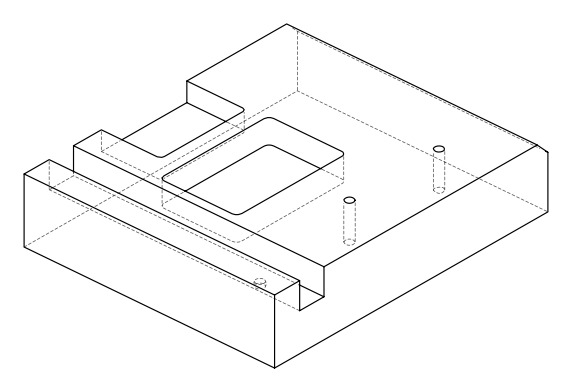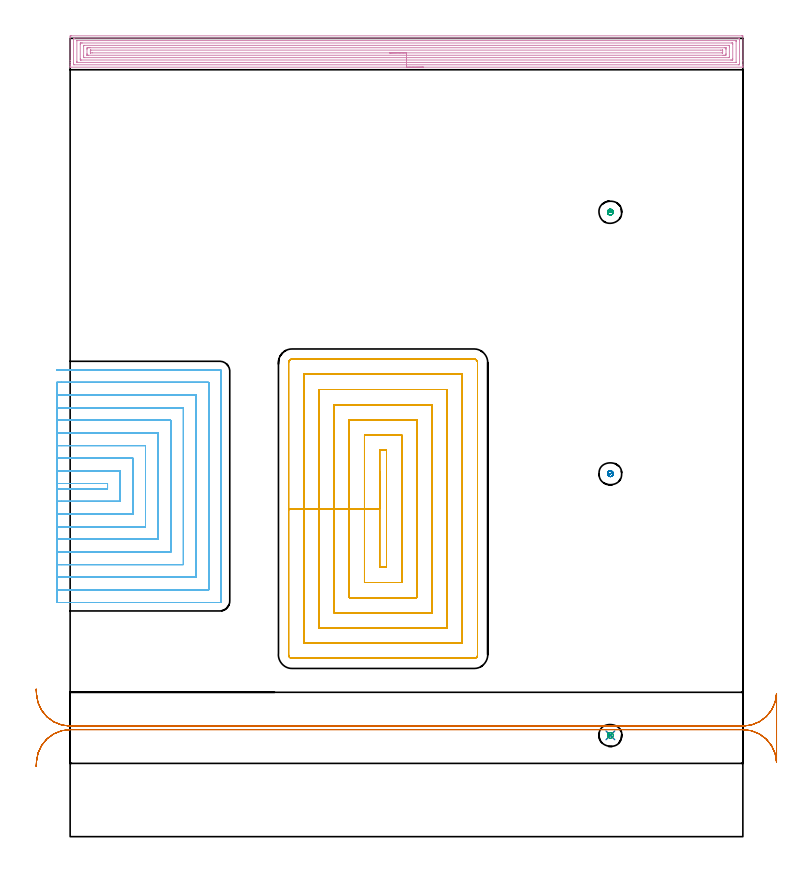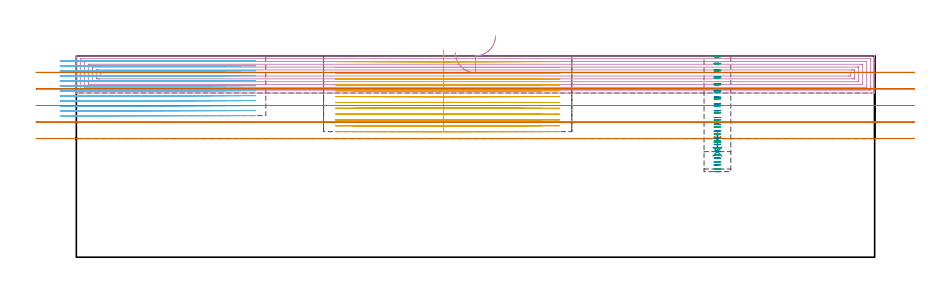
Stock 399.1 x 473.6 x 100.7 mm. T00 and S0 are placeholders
(PLAN: 9 operations, 7 tool changes, 183.3 min)
(1 SPOT_DRILL | STEP1POCKET | NXT0321_9005460120000 | 0.04 min | 4572 mm3)
(2 DRILL_BLIND_HOLE_INTO_CENTER | STEP1POCKET | NXT0301_128 | 0.04 min | 701 mm3)
(3 MILL_ROUGH_BLIND_HOLE_CONTOUR | STEP1POCKET | NXT0201_010 | Spiral | 0.14 min | 1097 mm3)
(4 AREA_MILL | FG_CHAMFER_SURFACE | UGT0205_001 | 22.65 min | 69036 mm3)
(5 MILL_RECTANGULAR_POCKET | POCKET_RECTANGULAR_STRAIGHT | NXT0201_011 | Follow Part, ap 3, ae 75% | 68.71 min | 889354 mm3)
(6 MILL_SLOT | SLOT_PARTIAL_RECTANGULAR | NXT0201_010 | Follow Part, ap 2.5, ae 75% | 79.64 min | 418925 mm3)
(7 MILL_RECTANGULAR_SLOT | SLOT_RECTANGULAR | UGT0201_019 | Follow Part, ap 10, ae 75% | 9.76 min | 690385 mm3)
(8 MILL_BLIND_HOLE_FROM_SOLID_MATERIAL | STEP1POCKET_1 | NXT0201_010 | Spiral | 1.21 min | 8030 mm3)
(9 MILL_BLIND_HOLE_FROM_SOLID_MATERIAL_1 | STEP1POCKET_2 | NXT0201_010 | Spiral | 1.14 min | 7937 mm3)
(TOOL NXT0321_9005460120000 | NC Spot Drill, 142deg, 12mm, Carbide, Uncoated | D12 PA142 FL30 Z2)
(TOOL NXT0301_128 | Carbide Drill 12mm [861.1-1200-036A1-GP GC34] | D12 PA150 FL37.4 Z2)
(TOOL NXT0201_010 | ENDMILL 10mm [2P460-1000-NA 1630] | D10 FL30 Z6)
(TOOL UGT0205_001 | Chamfer Mill 20 x 3 x 45 deg. | D20 FL50 Z2)
(TOOL NXT0201_011 | ENDMILL 12mm [2P460-1200-NA 1630] | D12 FL38 Z6)
(TOOL UGT0201_019 | End mill 40 mm | D40 FL63 Z6)
(OP 1 SPOT_DRILL)
G17 G21 G94 G90
T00 M6
G54
G17 G0 G90 X320.5 Y60.1 S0 M3
G43 Z110.7 H0
G94 G81 G98 Z58.723 F250. R62.3
G80
M5
M2
(OP 2 DRILL_BLIND_HOLE_INTO_CENTER)
G17 G21 G94 G90
T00 M6
G54
G17 G0 G90 X320.5 Y60.1 S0 M3
G43 Z110.7 H1
G94 G81 G98 Z52.8 F250. R61.3
G80
M5
M2
(OP 3 MILL_ROUGH_BLIND_HOLE_CONTOUR)
G17 G21 G94 G90
T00 M6
G54
G17 G0 G90 X320.5 Y60.1 S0 M3
G43 Z110.7 H1
Z57.55
G94 G3 X321.103 Y61.197 R0.714 F250.
X319.589 Y61.535 R1.097
X319.065 Y59.189 R1.7
X319.589 Y61.535 R-1.7
X319.327 Y60.362 R0.85
X320.5 Y60.1 R0.85
G0 Z52.8
G3 X321.103 Y61.197 R0.714
X319.589 Y61.535 R1.097
X319.065 Y59.189 R1.7
X319.589 Y61.535 R-1.7
X319.327 Y60.362 R0.85
X320.5 Y60.1 R0.85
G0 Z110.7
M5
M2
(OP 4 AREA_MILL)
G17 G21 G94 G90
T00 M6
G54
G17 G0 G90 X209.55 Y456.5 S1061 M3
G43 Z110.7 H0
G94 G1 X209.512 Z109.828 F250.
X209.398 Z108.963
X209.209 Z108.112
X208.947 Z107.28
X208.613 Z106.474
X208.21 Z105.7
X207.742 Z104.964
X207.21 Z104.272
X206.621 Z103.629
X205.978 Z103.04
X205.286 Z102.508
X204.55 Z102.04
X203.776 Z101.637
X202.97 Z101.303
X202.138 Z101.041
X201.286 Z100.852
X200.422 Z100.738
X199.55 Z100.7
X0.18
X0.007 Y456.503 Z100.688
X0. Y456.512 Z100.679
Y456.881 Z100.319
Y457.141 Z100.059
Y457.854 Z99.341
Y459.094 Z98.103
Y460.503 Z96.693
Y474.365 Z82.832
X0.003 Y474.629 Z82.569
X0.009 Y475.092 Z82.106
X0.155 Y475.096 Z82.102
X0.628 Y475.1 Z82.1
X398.472
X398.893 Y475.096 Z82.102
X399.09 Y475.092 Z82.106
X399.1 Y474.892 Z82.306
Y460.24 Z96.956
Y457.854 Z99.341
Y457.141 Z100.059
Y456.881 Z100.319
Y456.512 Z100.679
X399.093 Y456.503 Z100.688
X398.92 Y456.5 Z100.7
X199.55
Y457.914 Z99.286
X2.354 Y457.915 Z99.285
X2.031 Y457.921 Z99.279
X2.01 Y458.026 Z99.174
X2.003 Y458.262 Z98.938
X2.001 Y458.737 Z98.463
X2. Y459.147 Z98.053
X2.001 Y472.863 Z84.337
X2.002 Y473.271 Z83.929
X2.01 Y473.677 Z83.523
X2.416 Y473.685 Z83.515
X2.477
X396.746
X397.069 Y473.679 Z83.521
X397.09 Y473.574 Z83.626
X397.097 Y473.338 Z83.862
X397.099 Y472.863 Z84.337
X397.1 Y472.452 Z84.748
X397.099 Y458.737 Z98.463
X397.098 Y458.329 Z98.871
X397.09 Y457.923 Z99.277
X396.684 Y457.915 Z99.285
X396.623
X199.55 Y457.914 Z99.286
Y459.328 Z97.872
X4.204 Y459.329 Z97.871
X4.105 Y459.33 Z97.87
X4.028 Y459.333 Z97.867
X4.011 Y459.335 Z97.865
X4.007 Y459.362 Z97.838
X4.003 Y459.419 Z97.781
X4.001 Y459.62 Z97.58
X4. Y459.821 Z97.379
X4.001 Y472.18 Z85.02
X4.007 Y472.248 Z84.952
X4.011 Y472.265 Z84.935
X4.021 Y472.268 Z84.932
X4.056 Y472.27 Z84.93
X4.204 Y472.271 Z84.929
X394.896
X394.995 Y472.27 Z84.93
X395.072 Y472.267 Z84.933
X395.089 Y472.265 Z84.935
X395.093 Y472.238 Z84.962
X395.097 Y472.181 Z85.019
X395.1 Y471.98 Z85.22
Y471.779 Z85.421
X395.099 Y459.42 Z97.78
X395.093 Y459.352 Z97.848
X395.089 Y459.334 Z97.866
X395.079 Y459.332 Z97.868
X395.044 Y459.33 Z97.87
X394.896 Y459.329 Z97.871
X199.55 Y459.328 Z97.872
Y460.743 Z96.457
X6.643
X6.134 Y460.747 Z96.453
X6.02 Y460.749 Z96.451
X6.01 Y460.947 Z96.253
X6. Y461.377 Z95.823
Y470.206 Z86.994
X6.01 Y470.651 Z86.549
X6.027 Y470.85 Z86.35
X6.238 Y470.854 Z86.346
X6.886 Y470.857 Z86.343
X7.129
X392.457
X392.966 Y470.853 Z86.347
X393.08 Y470.851 Z86.349
X393.09 Y470.653 Z86.547
X393.1 Y470.222 Z86.978
Y461.394 Z95.806
X393.09 Y460.949 Z96.251
X393.073 Y460.749 Z96.451
X392.862 Y460.746 Z96.454
X392.214 Y460.743 Z96.457
X391.971
X199.55
Y462.157 Z95.043
X8.335 Y462.158 Z95.042
X8.184 Y462.159 Z95.041
X8.064 Y462.163 Z95.037
X8.009 Y462.166 Z95.034
X8.007 Y462.175 Z95.025
X8.004 Y462.268 Z94.932
X8. Y462.934 Z94.266
Y463.151 Z94.049
X8.001 Y469.114 Z88.086
X8.004 Y469.331 Z87.869
X8.007 Y469.414 Z87.786
X8.009 Y469.429 Z87.771
X8.072 Y469.436 Z87.764
X8.222 Y469.439 Z87.761
X8.448 Y469.442 Z87.758
X390.765
X390.916 Y469.441 Z87.759
X391.036 Y469.437 Z87.763
X391.091 Y469.434 Z87.766
X391.093 Y469.425 Z87.775
X391.096 Y469.331 Z87.869
X391.1 Y468.666 Z88.534
Y468.449 Z88.751
X391.099 Y462.486 Z94.714
X391.096 Y462.268 Z94.932
X391.093 Y462.186 Z95.014
X391.091 Y462.171 Z95.029
X391.028 Y462.164 Z95.036
X390.878 Y462.161 Z95.039
X390.652 Y462.158 Z95.042
X199.55 Y462.157 Z95.043
Y463.571 Z93.629
X10.931
X10.462 Y463.573 Z93.627
X10.032 Y463.576 Z93.624
X10.01 Y463.578 Z93.622
X10.004 Y463.603 Z93.597
X10.001 Y464.034 Z93.166
X10. Y464.49 Z92.71
X10.001 Y467.138 Z90.062
X10.003 Y467.566 Z89.634
X10.007 Y468.015 Z89.185
X10.462 Y468.022 Z89.178
X10.889 Y468.027 Z89.173
X11.356 Y468.028 Z89.172
X11.781 Y468.029 Z89.171
X388.169
X388.638 Y468.027 Z89.173
X389.068 Y468.024 Z89.176
X389.09 Y468.022 Z89.178
X389.096 Y467.997 Z89.203
X389.099 Y467.566 Z89.634
X389.1 Y467.11 Z90.09
X389.099 Y464.462 Z92.739
X389.097 Y464.034 Z93.166
X389.093 Y463.585 Z93.615
X388.638 Y463.578 Z93.622
X388.211 Y463.573 Z93.627
X387.744 Y463.572 Z93.628
X387.319 Y463.571 Z93.629
X199.55
Y464.985 Z92.215
X13.144
X12.25 Y464.986 Z92.214
X12.179 Y464.987 Z92.213
X12.056 Y464.992 Z92.208
X12.009 Y464.999 Z92.201
X12.005 Y465.025 Z92.175
X12.003 Y465.055 Z92.145
X12. Y465.164 Z92.036
X12.001 Y466.294 Z90.906
X12.004 Y466.458 Z90.742
X12.01 Y466.589 Z90.611
X12.014 Y466.609 Z90.591
X12.02 Y466.611 Z90.589
X12.044 Y466.613 Z90.587
X12.25 Y466.615 Z90.585
X12.319
X385.956
X386.85 Y466.614 Z90.586
X386.921 Y466.613 Z90.587
X387.044 Y466.608 Z90.592
X387.091 Y466.601 Z90.599
X387.095 Y466.574 Z90.626
X387.097 Y466.545 Z90.655
X387.1 Y466.436 Z90.764
X387.099 Y465.306 Z91.894
X387.096 Y465.142 Z92.058
X387.09 Y465.011 Z92.189
X387.086 Y464.991 Z92.209
X387.08 Y464.989 Z92.211
X387.056 Y464.987 Z92.213
X386.85 Y464.985 Z92.215
X386.781
X199.55
X198.678 Z92.253
X197.814 Z92.367
X196.962 Z92.555
X196.13 Z92.818
X195.324 Z93.152
X194.55 Z93.554
X193.814 Z94.023
X193.122 Z94.554
X192.479 Z95.144
X191.89 Z95.787
X191.358 Z96.479
X190.89 Z97.215
X190.487 Z97.989
X190.153 Z98.795
X189.891 Z99.627
X189.702 Z100.478
X189.588 Z101.343
X189.55 Z102.215
G0 Z110.7
M5
M2
(OP 5 MILL_RECTANGULAR_POCKET)
G17 G21 G94 G90
T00 M6
G54
G17 G0 G90 X183.6 Y216.626 S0 M3
G43 Z110.7 H1
Z103.7
G94 G1 Y194.55 Z97.785 F250.
Y159.8 F500.
X187.7
Y229.3
X183.6
Y194.55
X174.6
Y150.8
X196.7
Y238.3
X174.6
Y194.55
X165.6
Y141.8
X205.7
Y247.3
X165.6
Y194.55
X156.6
Y132.8
X214.7
Y256.3
X156.6
Y194.55
X147.6
Y123.8
X223.7
Y265.3
X147.6
Y194.55
X138.6
Y114.8
X232.7
Y274.3
X138.6
Y194.55
X129.6
Y107.8
G3 X131.6 Y105.8 R2.
G1 X239.7
G3 X241.7 Y107.8 R2.
G1 Y281.3
G3 X239.7 Y283.3 R2.
G1 X131.6
G3 X129.6 Y281.3 R2.
G1 Y194.55
Y193.55
G0 X183.6 Y216.626 Z100.785
G1 Y194.55 Z94.869 F250.
Y159.8 F500.
X187.7
Y229.3
X183.6
Y194.55
X174.6
Y150.8
X196.7
Y238.3
X174.6
Y194.55
X165.6
Y141.8
X205.7
Y247.3
X165.6
Y194.55
X156.6
Y132.8
X214.7
Y256.3
X156.6
Y194.55
X147.6
Y123.8
X223.7
Y265.3
X147.6
Y194.55
X138.6
Y114.8
X232.7
Y274.3
X138.6
Y194.55
X129.6
Y107.8
G3 X131.6 Y105.8 R2.
G1 X239.7
G3 X241.7 Y107.8 R2.
G1 Y281.3
G3 X239.7 Y283.3 R2.
G1 X131.6
G3 X129.6 Y281.3 R2.
G1 Y194.55
Y193.55
G0 X183.6 Y216.626 Z97.869
G1 Y194.55 Z91.954 F250.
Y159.8 F500.
X187.7
Y229.3
X183.6
Y194.55
X174.6
Y150.8
X196.7
Y238.3
X174.6
Y194.55
X165.6
Y141.8
X205.7
Y247.3
X165.6
Y194.55
X156.6
Y132.8
X214.7
Y256.3
X156.6
Y194.55
X147.6
Y123.8
X223.7
Y265.3
X147.6
Y194.55
X138.6
Y114.8
X232.7
Y274.3
X138.6
Y194.55
X129.6
Y107.8
G3 X131.6 Y105.8 R2.
G1 X239.7
G3 X241.7 Y107.8 R2.
G1 Y281.3
G3 X239.7 Y283.3 R2.
G1 X131.6
G3 X129.6 Y281.3 R2.
G1 Y194.55
Y193.55
G0 X183.6 Y216.626 Z94.954
G1 Y194.55 Z89.038 F250.
Y159.8 F500.
X187.7
Y229.3
X183.6
Y194.55
X174.6
Y150.8
X196.7
Y238.3
X174.6
Y194.55
X165.6
Y141.8
X205.7
Y247.3
X165.6
Y194.55
X156.6
Y132.8
X214.7
Y256.3
X156.6
Y194.55
X147.6
Y123.8
X223.7
Y265.3
X147.6
Y194.55
X138.6
Y114.8
X232.7
Y274.3
X138.6
Y194.55
X129.6
Y107.8
G3 X131.6 Y105.8 R2.
G1 X239.7
G3 X241.7 Y107.8 R2.
G1 Y281.3
G3 X239.7 Y283.3 R2.
G1 X131.6
G3 X129.6 Y281.3 R2.
G1 Y194.55
Y193.55
G0 X183.6 Y216.626 Z92.038
G1 Y194.55 Z86.123 F250.
Y159.8 F500.
X187.7
Y229.3
X183.6
Y194.55
X174.6
Y150.8
X196.7
Y238.3
X174.6
Y194.55
X165.6
Y141.8
X205.7
Y247.3
X165.6
Y194.55
X156.6
Y132.8
X214.7
Y256.3
X156.6
Y194.55
X147.6
Y123.8
X223.7
Y265.3
X147.6
Y194.55
X138.6
Y114.8
X232.7
Y274.3
X138.6
Y194.55
X129.6
Y107.8
G3 X131.6 Y105.8 R2.
G1 X239.7
G3 X241.7 Y107.8 R2.
G1 Y281.3
G3 X239.7 Y283.3 R2.
G1 X131.6
G3 X129.6 Y281.3 R2.
G1 Y194.55
Y193.55
G0 X183.6 Y216.626 Z89.123
G1 Y194.55 Z83.208 F250.
Y159.8 F500.
X187.7
Y229.3
X183.6
Y194.55
X174.6
Y150.8
X196.7
Y238.3
X174.6
Y194.55
X165.6
Y141.8
X205.7
Y247.3
X165.6
Y194.55
X156.6
Y132.8
X214.7
Y256.3
X156.6
Y194.55
X147.6
Y123.8
X223.7
Y265.3
X147.6
Y194.55
X138.6
Y114.8
X232.7
Y274.3
X138.6
Y194.55
X129.6
Y107.8
G3 X131.6 Y105.8 R2.
G1 X239.7
G3 X241.7 Y107.8 R2.
G1 Y281.3
G3 X239.7 Y283.3 R2.
G1 X131.6
G3 X129.6 Y281.3 R2.
G1 Y194.55
Y193.55
G0 X183.6 Y216.626 Z86.208
G1 Y194.55 Z80.292 F250.
Y159.8 F500.
X187.7
Y229.3
X183.6
Y194.55
X174.6
Y150.8
X196.7
Y238.3
X174.6
Y194.55
X165.6
Y141.8
X205.7
Y247.3
X165.6
Y194.55
X156.6
Y132.8
X214.7
Y256.3
X156.6
Y194.55
X147.6
Y123.8
X223.7
Y265.3
X147.6
Y194.55
X138.6
Y114.8
X232.7
Y274.3
X138.6
Y194.55
X129.6
Y107.8
G3 X131.6 Y105.8 R2.
G1 X239.7
G3 X241.7 Y107.8 R2.
G1 Y281.3
G3 X239.7 Y283.3 R2.
G1 X131.6
G3 X129.6 Y281.3 R2.
G1 Y194.55
Y193.55
G0 X183.6 Y216.626 Z83.292
G1 Y194.55 Z77.377 F250.
Y159.8 F500.
X187.7
Y229.3
X183.6
Y194.55
X174.6
Y150.8
X196.7
Y238.3
X174.6
Y194.55
X165.6
Y141.8
X205.7
Y247.3
X165.6
Y194.55
X156.6
Y132.8
X214.7
Y256.3
X156.6
Y194.55
X147.6
Y123.8
X223.7
Y265.3
X147.6
Y194.55
X138.6
Y114.8
X232.7
Y274.3
X138.6
Y194.55
X129.6
Y107.8
G3 X131.6 Y105.8 R2.
G1 X239.7
G3 X241.7 Y107.8 R2.
G1 Y281.3
G3 X239.7 Y283.3 R2.
G1 X131.6
G3 X129.6 Y281.3 R2.
G1 Y194.55
Y193.55
G0 X183.6 Y216.626 Z80.377
G1 Y194.55 Z74.462 F250.
Y159.8 F500.
X187.7
Y229.3
X183.6
Y194.55
X174.6
Y150.8
X196.7
Y238.3
X174.6
Y194.55
X165.6
Y141.8
X205.7
Y247.3
X165.6
Y194.55
X156.6
Y132.8
X214.7
Y256.3
X156.6
Y194.55
X147.6
Y123.8
X223.7
Y265.3
X147.6
Y194.55
X138.6
Y114.8
X232.7
Y274.3
X138.6
Y194.55
X129.6
Y107.8
G3 X131.6 Y105.8 R2.
G1 X239.7
G3 X241.7 Y107.8 R2.
G1 Y281.3
G3 X239.7 Y283.3 R2.
G1 X131.6
G3 X129.6 Y281.3 R2.
G1 Y194.55
Y193.55
G0 X183.6 Y216.626 Z77.462
G1 Y194.55 Z71.546 F250.
Y159.8 F500.
X187.7
Y229.3
X183.6
Y194.55
X174.6
Y150.8
X196.7
Y238.3
X174.6
Y194.55
X165.6
Y141.8
X205.7
Y247.3
X165.6
Y194.55
X156.6
Y132.8
X214.7
Y256.3
X156.6
Y194.55
X147.6
Y123.8
X223.7
Y265.3
X147.6
Y194.55
X138.6
Y114.8
X232.7
Y274.3
X138.6
Y194.55
X129.6
Y107.8
G3 X131.6 Y105.8 R2.
G1 X239.7
G3 X241.7 Y107.8 R2.
G1 Y281.3
G3 X239.7 Y283.3 R2.
G1 X131.6
G3 X129.6 Y281.3 R2.
G1 Y194.55
Y193.55
G0 X183.6 Y216.626 Z74.546
G1 Y194.55 Z68.631 F250.
Y159.8 F500.
X187.7
Y229.3
X183.6
Y194.55
X174.6
Y150.8
X196.7
Y238.3
X174.6
Y194.55
X165.6
Y141.8
X205.7
Y247.3
X165.6
Y194.55
X156.6
Y132.8
X214.7
Y256.3
X156.6
Y194.55
X147.6
Y123.8
X223.7
Y265.3
X147.6
Y194.55
X138.6
Y114.8
X232.7
Y274.3
X138.6
Y194.55
X129.6
Y107.8
G3 X131.6 Y105.8 R2.
G1 X239.7
G3 X241.7 Y107.8 R2.
G1 Y281.3
G3 X239.7 Y283.3 R2.
G1 X131.6
G3 X129.6 Y281.3 R2.
G1 Y194.55
Y193.55
G0 X183.6 Y216.626 Z71.631
G1 Y194.55 Z65.715 F250.
Y159.8 F500.
X187.7
Y229.3
X183.6
Y194.55
X174.6
Y150.8
X196.7
Y238.3
X174.6
Y194.55
X165.6
Y141.8
X205.7
Y247.3
X165.6
Y194.55
X156.6
Y132.8
X214.7
Y256.3
X156.6
Y194.55
X147.6
Y123.8
X223.7
Y265.3
X147.6
Y194.55
X138.6
Y114.8
X232.7
Y274.3
X138.6
Y194.55
X129.6
Y107.8
G3 X131.6 Y105.8 R2.
G1 X239.7
G3 X241.7 Y107.8 R2.
G1 Y281.3
G3 X239.7 Y283.3 R2.
G1 X131.6
G3 X129.6 Y281.3 R2.
G1 Y194.55
Y193.55
G0 X183.6 Y216.626 Z68.715
G1 Y194.55 Z62.8 F250.
Y159.8 F500.
X187.7
Y229.3
X183.6
Y194.55
X174.6
Y150.8
X196.7
Y238.3
X174.6
Y194.55
X165.6
Y141.8
X205.7
Y247.3
X165.6
Y194.55
X156.6
Y132.8
X214.7
Y256.3
X156.6
Y194.55
X147.6
Y123.8
X223.7
Y265.3
X147.6
Y194.55
X138.6
Y114.8
X232.7
Y274.3
X138.6
Y194.55
X129.6
Y107.8
G3 X131.6 Y105.8 R2.
G1 X239.7
G3 X241.7 Y107.8 R2.
G1 Y281.3
G3 X239.7 Y283.3 R2.
G1 X131.6
G3 X129.6 Y281.3 R2.
G1 Y194.55
Y193.55
G0 Z110.7
M5
M2
(OP 6 MILL_SLOT)
G17 G21 G94 G90
T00 M6
G54
G17 G0 G90 X-8. Y206.4 S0 M3
G43 Z110.7 H1
Z98.208
G94 G1 X-5. F250.
X22.2 F500.
Y209.5
X-5.
X-8. F250.
Y198.9
X-5.
X29.7 F500.
Y217.
X-5.
X-8. F250.
Y191.4
X-5.
X37.2 F500.
Y224.5
X-5.
X-8. F250.
Y183.9
X-5.
X44.7 F500.
Y232.
X-5.
X-8. F250.
Y176.4
X-5.
X52.2 F500.
Y239.5
X-5.
X-8. F250.
Y168.9
X-5.
X59.7 F500.
Y247.
X-5.
X-8. F250.
Y161.4
X-5.
X67.2 F500.
Y254.5
X-5.
X-8. F250.
Y153.9
X-5.
X74.7 F500.
Y262.
X-5.
X-8. F250.
Y146.4
X-5.
X82.2 F500.
Y269.5
X-5.
X-8. F250.
Y138.9
X-5.
X88.8 F500.
G3 X89.7 Y139.8 R0.9
G1 Y276.1
G3 X88.8 Y277. R0.9
G1 X-5.
X-8. F250.
G0 Y206.4 Z95.717
G1 X-5.
X22.2 F500.
Y209.5
X-5.
X-8. F250.
Y198.9
X-5.
X29.7 F500.
Y217.
X-5.
X-8. F250.
Y191.4
X-5.
X37.2 F500.
Y224.5
X-5.
X-8. F250.
Y183.9
X-5.
X44.7 F500.
Y232.
X-5.
X-8. F250.
Y176.4
X-5.
X52.2 F500.
Y239.5
X-5.
X-8. F250.
Y168.9
X-5.
X59.7 F500.
Y247.
X-5.
X-8. F250.
Y161.4
X-5.
X67.2 F500.
Y254.5
X-5.
X-8. F250.
Y153.9
X-5.
X74.7 F500.
Y262.
X-5.
X-8. F250.
Y146.4
X-5.
X82.2 F500.
Y269.5
X-5.
X-8. F250.
Y138.9
X-5.
X88.8 F500.
G3 X89.7 Y139.8 R0.9
G1 Y276.1
G3 X88.8 Y277. R0.9
G1 X-5.
X-8. F250.
G0 Y206.4 Z93.225
G1 X-5.
X22.2 F500.
Y209.5
X-5.
X-8. F250.
Y198.9
X-5.
X29.7 F500.
Y217.
X-5.
X-8. F250.
Y191.4
X-5.
X37.2 F500.
Y224.5
X-5.
X-8. F250.
Y183.9
X-5.
X44.7 F500.
Y232.
X-5.
X-8. F250.
Y176.4
X-5.
X52.2 F500.
Y239.5
X-5.
X-8. F250.
Y168.9
X-5.
X59.7 F500.
Y247.
X-5.
X-8. F250.
Y161.4
X-5.
X67.2 F500.
Y254.5
X-5.
X-8. F250.
Y153.9
X-5.
X74.7 F500.
Y262.
X-5.
X-8. F250.
Y146.4
X-5.
X82.2 F500.
Y269.5
X-5.
X-8. F250.
Y138.9
X-5.
X88.8 F500.
G3 X89.7 Y139.8 R0.9
G1 Y276.1
G3 X88.8 Y277. R0.9
G1 X-5.
X-8. F250.
G0 Y206.4 Z90.733
G1 X-5.
X22.2 F500.
Y209.5
X-5.
X-8. F250.
Y198.9
X-5.
X29.7 F500.
Y217.
X-5.
X-8. F250.
Y191.4
X-5.
X37.2 F500.
Y224.5
X-5.
X-8. F250.
Y183.9
X-5.
X44.7 F500.
Y232.
X-5.
X-8. F250.
Y176.4
X-5.
X52.2 F500.
Y239.5
X-5.
X-8. F250.
Y168.9
X-5.
X59.7 F500.
Y247.
X-5.
X-8. F250.
Y161.4
X-5.
X67.2 F500.
Y254.5
X-5.
X-8. F250.
Y153.9
X-5.
X74.7 F500.
Y262.
X-5.
X-8. F250.
Y146.4
X-5.
X82.2 F500.
Y269.5
X-5.
X-8. F250.
Y138.9
X-5.
X88.8 F500.
G3 X89.7 Y139.8 R0.9
G1 Y276.1
G3 X88.8 Y277. R0.9
G1 X-5.
X-8. F250.
G0 Y206.4 Z88.242
G1 X-5.
X22.2 F500.
Y209.5
X-5.
X-8. F250.
Y198.9
X-5.
X29.7 F500.
Y217.
X-5.
X-8. F250.
Y191.4
X-5.
X37.2 F500.
Y224.5
X-5.
X-8. F250.
Y183.9
X-5.
X44.7 F500.
Y232.
X-5.
X-8. F250.
Y176.4
X-5.
X52.2 F500.
Y239.5
X-5.
X-8. F250.
Y168.9
X-5.
X59.7 F500.
Y247.
X-5.
X-8. F250.
Y161.4
X-5.
X67.2 F500.
Y254.5
X-5.
X-8. F250.
Y153.9
X-5.
X74.7 F500.
Y262.
X-5.
X-8. F250.
Y146.4
X-5.
X82.2 F500.
Y269.5
X-5.
X-8. F250.
Y138.9
X-5.
X88.8 F500.
G3 X89.7 Y139.8 R0.9
G1 Y276.1
G3 X88.8 Y277. R0.9
G1 X-5.
X-8. F250.
G0 Y206.4 Z85.75
G1 X-5.
X22.2 F500.
Y209.5
X-5.
X-8. F250.
Y198.9
X-5.
X29.7 F500.
Y217.
X-5.
X-8. F250.
Y191.4
X-5.
X37.2 F500.
Y224.5
X-5.
X-8. F250.
Y183.9
X-5.
X44.7 F500.
Y232.
X-5.
X-8. F250.
Y176.4
X-5.
X52.2 F500.
Y239.5
X-5.
X-8. F250.
Y168.9
X-5.
X59.7 F500.
Y247.
X-5.
X-8. F250.
Y161.4
X-5.
X67.2 F500.
Y254.5
X-5.
X-8. F250.
Y153.9
X-5.
X74.7 F500.
Y262.
X-5.
X-8. F250.
Y146.4
X-5.
X82.2 F500.
Y269.5
X-5.
X-8. F250.
Y138.9
X-5.
X88.8 F500.
G3 X89.7 Y139.8 R0.9
G1 Y276.1
G3 X88.8 Y277. R0.9
G1 X-5.
X-8. F250.
G0 Y206.4 Z83.258
G1 X-5.
X22.2 F500.
Y209.5
X-5.
X-8. F250.
Y198.9
X-5.
X29.7 F500.
Y217.
X-5.
X-8. F250.
Y191.4
X-5.
X37.2 F500.
Y224.5
X-5.
X-8. F250.
Y183.9
X-5.
X44.7 F500.
Y232.
X-5.
X-8. F250.
Y176.4
X-5.
X52.2 F500.
Y239.5
X-5.
X-8. F250.
Y168.9
X-5.
X59.7 F500.
Y247.
X-5.
X-8. F250.
Y161.4
X-5.
X67.2 F500.
Y254.5
X-5.
X-8. F250.
Y153.9
X-5.
X74.7 F500.
Y262.
X-5.
X-8. F250.
Y146.4
X-5.
X82.2 F500.
Y269.5
X-5.
X-8. F250.
Y138.9
X-5.
X88.8 F500.
G3 X89.7 Y139.8 R0.9
G1 Y276.1
G3 X88.8 Y277. R0.9
G1 X-5.
X-8. F250.
G0 Y206.4 Z80.767
G1 X-5.
X22.2 F500.
Y209.5
X-5.
X-8. F250.
Y198.9
X-5.
X29.7 F500.
Y217.
X-5.
X-8. F250.
Y191.4
X-5.
X37.2 F500.
Y224.5
X-5.
X-8. F250.
Y183.9
X-5.
X44.7 F500.
Y232.
X-5.
X-8. F250.
Y176.4
X-5.
X52.2 F500.
Y239.5
X-5.
X-8. F250.
Y168.9
X-5.
X59.7 F500.
Y247.
X-5.
X-8. F250.
Y161.4
X-5.
X67.2 F500.
Y254.5
X-5.
X-8. F250.
Y153.9
X-5.
X74.7 F500.
Y262.
X-5.
X-8. F250.
Y146.4
X-5.
X82.2 F500.
Y269.5
X-5.
X-8. F250.
Y138.9
X-5.
X88.8 F500.
G3 X89.7 Y139.8 R0.9
G1 Y276.1
G3 X88.8 Y277. R0.9
G1 X-5.
X-8. F250.
G0 Y206.4 Z78.275
G1 X-5.
X22.2 F500.
Y209.5
X-5.
X-8. F250.
Y198.9
X-5.
X29.7 F500.
Y217.
X-5.
X-8. F250.
Y191.4
X-5.
X37.2 F500.
Y224.5
X-5.
X-8. F250.
Y183.9
X-5.
X44.7 F500.
Y232.
X-5.
X-8. F250.
Y176.4
X-5.
X52.2 F500.
Y239.5
X-5.
X-8. F250.
Y168.9
X-5.
X59.7 F500.
Y247.
X-5.
X-8. F250.
Y161.4
X-5.
X67.2 F500.
Y254.5
X-5.
X-8. F250.
Y153.9
X-5.
X74.7 F500.
Y262.
X-5.
X-8. F250.
Y146.4
X-5.
X82.2 F500.
Y269.5
X-5.
X-8. F250.
Y138.9
X-5.
X88.8 F500.
G3 X89.7 Y139.8 R0.9
G1 Y276.1
G3 X88.8 Y277. R0.9
G1 X-5.
X-8. F250.
G0 Y206.4 Z75.783
G1 X-5.
X22.2 F500.
Y209.5
X-5.
X-8. F250.
Y198.9
X-5.
X29.7 F500.
Y217.
X-5.
X-8. F250.
Y191.4
X-5.
X37.2 F500.
Y224.5
X-5.
X-8. F250.
Y183.9
X-5.
X44.7 F500.
Y232.
X-5.
X-8. F250.
Y176.4
X-5.
X52.2 F500.
Y239.5
X-5.
X-8. F250.
Y168.9
X-5.
X59.7 F500.
Y247.
X-5.
X-8. F250.
Y161.4
X-5.
X67.2 F500.
Y254.5
X-5.
X-8. F250.
Y153.9
X-5.
X74.7 F500.
Y262.
X-5.
X-8. F250.
Y146.4
X-5.
X82.2 F500.
Y269.5
X-5.
X-8. F250.
Y138.9
X-5.
X88.8 F500.
G3 X89.7 Y139.8 R0.9
G1 Y276.1
G3 X88.8 Y277. R0.9
G1 X-5.
X-8. F250.
G0 Y206.4 Z73.292
G1 X-5.
X22.2 F500.
Y209.5
X-5.
X-8. F250.
Y198.9
X-5.
X29.7 F500.
Y217.
X-5.
X-8. F250.
Y191.4
X-5.
X37.2 F500.
Y224.5
X-5.
X-8. F250.
Y183.9
X-5.
X44.7 F500.
Y232.
X-5.
X-8. F250.
Y176.4
X-5.
X52.2 F500.
Y239.5
X-5.
X-8. F250.
Y168.9
X-5.
X59.7 F500.
Y247.
X-5.
X-8. F250.
Y161.4
X-5.
X67.2 F500.
Y254.5
X-5.
X-8. F250.
Y153.9
X-5.
X74.7 F500.
Y262.
X-5.
X-8. F250.
Y146.4
X-5.
X82.2 F500.
Y269.5
X-5.
X-8. F250.
Y138.9
X-5.
X88.8 F500.
G3 X89.7 Y139.8 R0.9
G1 Y276.1
G3 X88.8 Y277. R0.9
G1 X-5.
X-8. F250.
G0 Y206.4 Z70.8
G1 X-5.
X22.2 F500.
Y209.5
X-5.
X-8. F250.
Y198.9
X-5.
X29.7 F500.
Y217.
X-5.
X-8. F250.
Y191.4
X-5.
X37.2 F500.
Y224.5
X-5.
X-8. F250.
Y183.9
X-5.
X44.7 F500.
Y232.
X-5.
X-8. F250.
Y176.4
X-5.
X52.2 F500.
Y239.5
X-5.
X-8. F250.
Y168.9
X-5.
X59.7 F500.
Y247.
X-5.
X-8. F250.
Y161.4
X-5.
X67.2 F500.
Y254.5
X-5.
X-8. F250.
Y153.9
X-5.
X74.7 F500.
Y262.
X-5.
X-8. F250.
Y146.4
X-5.
X82.2 F500.
Y269.5
X-5.
X-8. F250.
Y138.9
X-5.
X88.8 F500.
G3 X89.7 Y139.8 R0.9
G1 Y276.1
G3 X88.8 Y277. R0.9
G1 X-5.
X-8. F250.
G0 Z110.7
M5
M2
(OP 7 MILL_RECTANGULAR_SLOT)
G17 G21 G94 G90
T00 M6
G54
G17 G0 G90 X-20.134 Y41.6 S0 M3
G43 Z110.7 H0
Z92.42
G94 G1 X-19.97 Y44.595 F250.
G2 X0. Y63.5 R20. F500.
G1 X399.1
G2 X419.09 Y44.132 R20.
G1 Y84.968
G2 X399.1 Y65.6 R20.
G1 X0.
G2 X-19.97 Y84.505 R20.
G1 X-20.134 Y87.5 F250.
G0 Y41.6 Z84.14
G1 X-19.97 Y44.595
G2 X0. Y63.5 R20. F500.
G1 X399.1
G2 X419.09 Y44.132 R20.
G1 Y84.968
G2 X399.1 Y65.6 R20.
G1 X0.
G2 X-19.97 Y84.505 R20.
G1 X-20.134 Y87.5 F250.
G0 Y41.6 Z75.86
G1 X-19.97 Y44.595
G2 X0. Y63.5 R20. F500.
G1 X399.1
G2 X419.09 Y44.132 R20.
G1 Y84.968
G2 X399.1 Y65.6 R20.
G1 X0.
G2 X-19.97 Y84.505 R20.
G1 X-20.134 Y87.5 F250.
G0 Y41.6 Z67.58
G1 X-19.97 Y44.595
G2 X0. Y63.5 R20. F500.
G1 X399.1
G2 X419.09 Y44.132 R20.
G1 Y84.968
G2 X399.1 Y65.6 R20.
G1 X0.
G2 X-19.97 Y84.505 R20.
G1 X-20.134 Y87.5 F250.
G0 Y41.6 Z59.3
G1 X-19.97 Y44.595
G2 X0. Y63.5 R20. F500.
G1 X399.1
G2 X419.09 Y44.132 R20.
G1 Y84.968
G2 X399.1 Y65.6 R20.
G1 X0.
G2 X-19.97 Y84.505 R20.
G1 X-20.134 Y87.5 F250.
G0 Z110.7
M5
M2
(OP 8 MILL_BLIND_HOLE_FROM_SOLID_MATERIAL)
G17 G21 G94 G90
T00 M6
G54
G17 G0 G90 X320.5 Y215.3 S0 M3
G43 Z110.7 H1
Z100.317
G94 G3 X321.103 Y216.397 R0.714 F250.
X319.589 Y216.735 R1.097
X319.065 Y214.389 R1.7
X319.589 Y216.735 R-1.7
X319.327 Y215.562 R0.85
X320.5 Y215.3 R0.85
G0 Z96.933
G3 X321.103 Y216.397 R0.714
X319.589 Y216.735 R1.097
X319.065 Y214.389 R1.7
X319.589 Y216.735 R-1.7
X319.327 Y215.562 R0.85
X320.5 Y215.3 R0.85
G0 Z93.55
G3 X321.103 Y216.397 R0.714
X319.589 Y216.735 R1.097
X319.065 Y214.389 R1.7
X319.589 Y216.735 R-1.7
X319.327 Y215.562 R0.85
X320.5 Y215.3 R0.85
G0 Z90.167
G3 X321.103 Y216.397 R0.714
X319.589 Y216.735 R1.097
X319.065 Y214.389 R1.7
X319.589 Y216.735 R-1.7
X319.327 Y215.562 R0.85
X320.5 Y215.3 R0.85
G0 Z86.783
G3 X321.103 Y216.397 R0.714
X319.589 Y216.735 R1.097
X319.065 Y214.389 R1.7
X319.589 Y216.735 R-1.7
X319.327 Y215.562 R0.85
X320.5 Y215.3 R0.85
G0 Z83.4
G3 X321.103 Y216.397 R0.714
X319.589 Y216.735 R1.097
X319.065 Y214.389 R1.7
X319.589 Y216.735 R-1.7
X319.327 Y215.562 R0.85
X320.5 Y215.3 R0.85
G0 Z80.017
G3 X321.103 Y216.397 R0.714
X319.589 Y216.735 R1.097
X319.065 Y214.389 R1.7
X319.589 Y216.735 R-1.7
X319.327 Y215.562 R0.85
X320.5 Y215.3 R0.85
G0 Z76.633
G3 X321.103 Y216.397 R0.714
X319.589 Y216.735 R1.097
X319.065 Y214.389 R1.7
X319.589 Y216.735 R-1.7
X319.327 Y215.562 R0.85
X320.5 Y215.3 R0.85
G0 Z73.25
G3 X321.103 Y216.397 R0.714
X319.589 Y216.735 R1.097
X319.065 Y214.389 R1.7
X319.589 Y216.735 R-1.7
X319.327 Y215.562 R0.85
X320.5 Y215.3 R0.85
G0 Z69.867
G3 X321.103 Y216.397 R0.714
X319.589 Y216.735 R1.097
X319.065 Y214.389 R1.7
X319.589 Y216.735 R-1.7
X319.327 Y215.562 R0.85
X320.5 Y215.3 R0.85
G0 Z66.483
G3 X321.103 Y216.397 R0.714
X319.589 Y216.735 R1.097
X319.065 Y214.389 R1.7
X319.589 Y216.735 R-1.7
X319.327 Y215.562 R0.85
X320.5 Y215.3 R0.85
G0 Z63.1
G3 X321.103 Y216.397 R0.714
X319.589 Y216.735 R1.097
X319.065 Y214.389 R1.7
X319.589 Y216.735 R-1.7
X319.327 Y215.562 R0.85
X320.5 Y215.3 R0.85
G0 Z59.717
G3 X321.103 Y216.397 R0.714
X319.589 Y216.735 R1.097
X319.065 Y214.389 R1.7
X319.589 Y216.735 R-1.7
X319.327 Y215.562 R0.85
X320.5 Y215.3 R0.85
G0 Z56.333
G3 X321.103 Y216.397 R0.714
X319.589 Y216.735 R1.097
X319.065 Y214.389 R1.7
X319.589 Y216.735 R-1.7
X319.327 Y215.562 R0.85
X320.5 Y215.3 R0.85
G0 Z52.95
G3 X321.103 Y216.397 R0.714
X319.589 Y216.735 R1.097
X319.065 Y214.389 R1.7
X319.589 Y216.735 R-1.7
X319.327 Y215.562 R0.85
X320.5 Y215.3 R0.85
G0 Z49.567
G3 X321.103 Y216.397 R0.714
X319.589 Y216.735 R1.097
X319.065 Y214.389 R1.7
X319.589 Y216.735 R-1.7
X319.327 Y215.562 R0.85
X320.5 Y215.3 R0.85
G0 Z46.183
G3 X321.103 Y216.397 R0.714
X319.589 Y216.735 R1.097
X319.065 Y214.389 R1.7
X319.589 Y216.735 R-1.7
X319.327 Y215.562 R0.85
X320.5 Y215.3 R0.85
G0 Z42.8
G3 X321.103 Y216.397 R0.714
X319.589 Y216.735 R1.097
X319.065 Y214.389 R1.7
X319.589 Y216.735 R-1.7
X319.327 Y215.562 R0.85
X320.5 Y215.3 R0.85
G0 Z110.7
M5
M2
(OP 9 MILL_BLIND_HOLE_FROM_SOLID_MATERIAL_1)
G17 G21 G94 G90
T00 M6
G54
G17 G0 G90 X320.5 Y370.5 S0 M3
G43 Z110.7 H1
Z100.194
G94 G3 X321.103 Y371.597 R0.714 F250.
X319.589 Y371.935 R1.097
X319.065 Y369.589 R1.7
X319.589 Y371.935 R-1.7
X319.327 Y370.762 R0.85
X320.5 Y370.5 R0.85
G0 Z96.688
G3 X321.103 Y371.597 R0.714
X319.589 Y371.935 R1.097
X319.065 Y369.589 R1.7
X319.589 Y371.935 R-1.7
X319.327 Y370.762 R0.85
X320.5 Y370.5 R0.85
G0 Z93.182
G3 X321.103 Y371.597 R0.714
X319.589 Y371.935 R1.097
X319.065 Y369.589 R1.7
X319.589 Y371.935 R-1.7
X319.327 Y370.762 R0.85
X320.5 Y370.5 R0.85
G0 Z89.676
G3 X321.103 Y371.597 R0.714
X319.589 Y371.935 R1.097
X319.065 Y369.589 R1.7
X319.589 Y371.935 R-1.7
X319.327 Y370.762 R0.85
X320.5 Y370.5 R0.85
G0 Z86.171
G3 X321.103 Y371.597 R0.714
X319.589 Y371.935 R1.097
X319.065 Y369.589 R1.7
X319.589 Y371.935 R-1.7
X319.327 Y370.762 R0.85
X320.5 Y370.5 R0.85
G0 Z82.665
G3 X321.103 Y371.597 R0.714
X319.589 Y371.935 R1.097
X319.065 Y369.589 R1.7
X319.589 Y371.935 R-1.7
X319.327 Y370.762 R0.85
X320.5 Y370.5 R0.85
G0 Z79.159
G3 X321.103 Y371.597 R0.714
X319.589 Y371.935 R1.097
X319.065 Y369.589 R1.7
X319.589 Y371.935 R-1.7
X319.327 Y370.762 R0.85
X320.5 Y370.5 R0.85
G0 Z75.653
G3 X321.103 Y371.597 R0.714
X319.589 Y371.935 R1.097
X319.065 Y369.589 R1.7
X319.589 Y371.935 R-1.7
X319.327 Y370.762 R0.85
X320.5 Y370.5 R0.85
G0 Z72.147
G3 X321.103 Y371.597 R0.714
X319.589 Y371.935 R1.097
X319.065 Y369.589 R1.7
X319.589 Y371.935 R-1.7
X319.327 Y370.762 R0.85
X320.5 Y370.5 R0.85
G0 Z68.641
G3 X321.103 Y371.597 R0.714
X319.589 Y371.935 R1.097
X319.065 Y369.589 R1.7
X319.589 Y371.935 R-1.7
X319.327 Y370.762 R0.85
X320.5 Y370.5 R0.85
G0 Z65.135
G3 X321.103 Y371.597 R0.714
X319.589 Y371.935 R1.097
X319.065 Y369.589 R1.7
X319.589 Y371.935 R-1.7
X319.327 Y370.762 R0.85
X320.5 Y370.5 R0.85
G0 Z61.629
G3 X321.103 Y371.597 R0.714
X319.589 Y371.935 R1.097
X319.065 Y369.589 R1.7
X319.589 Y371.935 R-1.7
X319.327 Y370.762 R0.85
X320.5 Y370.5 R0.85
G0 Z58.124
G3 X321.103 Y371.597 R0.714
X319.589 Y371.935 R1.097
X319.065 Y369.589 R1.7
X319.589 Y371.935 R-1.7
X319.327 Y370.762 R0.85
X320.5 Y370.5 R0.85
G0 Z54.618
G3 X321.103 Y371.597 R0.714
X319.589 Y371.935 R1.097
X319.065 Y369.589 R1.7
X319.589 Y371.935 R-1.7
X319.327 Y370.762 R0.85
X320.5 Y370.5 R0.85
G0 Z51.112
G3 X321.103 Y371.597 R0.714
X319.589 Y371.935 R1.097
X319.065 Y369.589 R1.7
X319.589 Y371.935 R-1.7
X319.327 Y370.762 R0.85
X320.5 Y370.5 R0.85
G0 Z47.606
G3 X321.103 Y371.597 R0.714
X319.589 Y371.935 R1.097
X319.065 Y369.589 R1.7
X319.589 Y371.935 R-1.7
X319.327 Y370.762 R0.85
X320.5 Y370.5 R0.85
G0 Z44.1
G3 X321.103 Y371.597 R0.714
X319.589 Y371.935 R1.097
X319.065 Y369.589 R1.7
X319.589 Y371.935 R-1.7
X319.327 Y370.762 R0.85
X320.5 Y370.5 R0.85
G0 Z110.7
M5
M2
